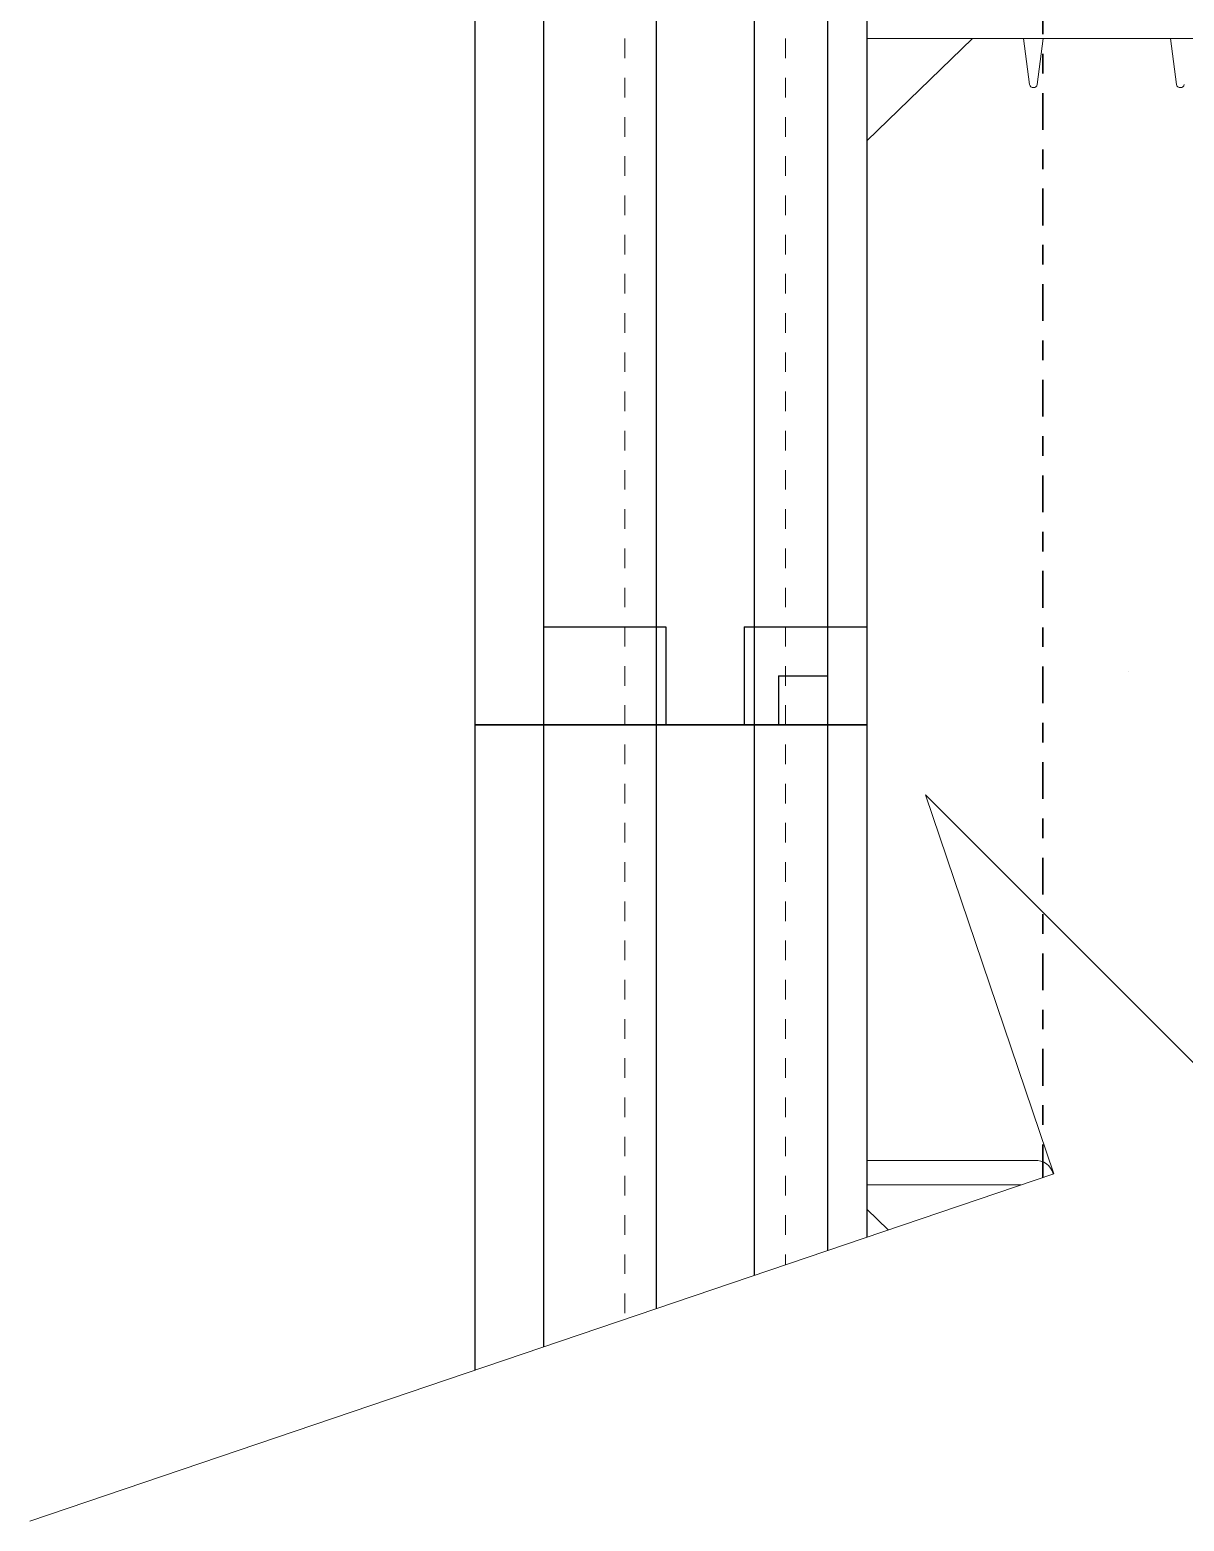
# Model space of a CAD drawing. Header units: inches. Extents: x -66.2 to 5.8, y 249.7 to 328.9.
# Drawn here: x -45.02 to -39.13, y 268.83 to 276.44 of the extents above; entities that cross this region are included whole.
import ezdxf

# ---------------------------------------------------------------- set-up
doc = ezdxf.new("R2010")
doc.units = ezdxf.units.IN
doc.header["$MEASUREMENT"] = 0
for name, pattern in [('CENTER', [2, 1.25, -0.25, 0.25, -0.25]), ('DASHED2', [0.375, 0.25, -0.125]), ('HIDDEN', [0.375, 0.25, -0.125])]:
    doc.linetypes.add(name, pattern=pattern)
for name, color, linetype, lineweight in [('A2 Hatch', 8, 'Continuous', 9), ('DETAILS', 7, 'Continuous', 13), ('DIM', 3, 'Continuous', 13), ('REBAR', 2, 'CENTER', 30)]:
    doc.layers.add(name, color=color, linetype=linetype, lineweight=lineweight)

msp = doc.modelspace()

# ---------------------------------------------------------------- linework, layer by layer
at = {"color": 1}
for p, q in [((-42.3958, 285.3903), (-42.3958, 272.8903)), ((-41.8208, 285.3903), (-41.8208, 272.8903)), ((-41.3208, 285.3903), (-41.3208, 272.8903)), ((-40.7458, 285.3903), (-40.7458, 272.8903)), ((-40.9458, 285.1403), (-40.9458, 272.8903)), ((-42.7458, 284.8903), (-42.7458, 272.8903)), ((-42.3958, 273.3903), (-41.7708, 273.3903)), ((-42.3958, 273.3903), (-41.7708, 273.3903)), ((-42.3958, 273.3903), (-41.7708, 273.3903)), ((-42.3958, 273.3903), (-41.7708, 273.3903)), ((-42.3958, 273.3903), (-41.7708, 273.3903)), ((-42.3958, 273.3903), (-41.7708, 273.3903)), ((-42.3958, 273.3903), (-41.7708, 273.3903)), ((-42.3958, 273.3903), (-41.7708, 273.3903)), ((-42.3958, 273.3903), (-41.7708, 273.3903)), ((-42.3958, 273.3903), (-41.7708, 273.3903)), ((-42.3958, 273.3903), (-41.7708, 273.3903)), ((-42.3958, 273.3903), (-41.7708, 273.3903)), ((-42.3958, 273.3903), (-41.7708, 273.3903)), ((-42.3958, 273.3903), (-41.7708, 273.3903)), ((-42.3958, 273.3903), (-41.7708, 273.3903)), ((-42.3958, 273.3903), (-41.7708, 273.3903)), ((-42.3958, 273.3903), (-41.7708, 273.3903)), ((-42.3958, 273.3903), (-41.7708, 273.3903)), ((-42.3958, 273.3903), (-41.7708, 273.3903)), ((-42.3958, 273.3903), (-41.7708, 273.3903)), ((-42.3958, 273.3903), (-42.3958, 269.7183)), ((-42.3958, 273.3903), (-41.7708, 273.3903)), ((-42.3958, 273.3903), (-41.7708, 273.3903)), ((-42.3958, 273.3903), (-41.7708, 273.3903)), ((-42.3958, 273.3903), (-41.7708, 273.3903)), ((-42.3958, 273.3903), (-41.7708, 273.3903)), ((-42.3958, 273.3903), (-41.7708, 273.3903)), ((-42.3958, 273.3903), (-41.7708, 273.3903)), ((-42.3958, 273.3903), (-41.7708, 273.3903)), ((-42.3958, 273.3903), (-41.7708, 273.3903)), ((-42.3958, 273.3903), (-41.7708, 273.3903)), ((-42.3958, 273.3903), (-41.7708, 273.3903)), ((-42.3958, 273.3903), (-41.7708, 273.3903)), ((-42.3958, 273.3903), (-41.7708, 273.3903)), ((-42.3958, 273.3903), (-41.7708, 273.3903)), ((-42.3958, 273.3903), (-41.7708, 273.3903)), ((-42.3958, 273.3903), (-41.7708, 273.3903)), ((-42.3958, 273.3903), (-41.7708, 273.3903)), ((-42.3958, 273.3903), (-41.7708, 273.3903)), ((-42.3958, 273.3903), (-41.7708, 273.3903)), ((-42.3958, 273.3903), (-41.7708, 273.3903)), ((-41.8208, 273.3903), (-41.8208, 269.9133)), ((-41.7708, 273.3903), (-41.7708, 272.8903)), ((-41.7708, 273.3903), (-41.7708, 272.8903)), ((-41.7708, 273.3903), (-41.7708, 272.8903)), ((-41.7708, 273.3903), (-41.7708, 272.8903)), ((-41.7708, 273.3903), (-41.7708, 272.8903)), ((-41.7708, 273.3903), (-41.7708, 272.8903)), ((-41.7708, 273.3903), (-41.7708, 272.8903)), ((-41.7708, 273.3903), (-41.7708, 272.8903)), ((-41.7708, 273.3903), (-41.7708, 272.8903)), ((-41.7708, 273.3903), (-41.7708, 272.8903)), ((-41.7708, 273.3903), (-41.7708, 272.8903)), ((-41.7708, 273.3903), (-41.7708, 272.8903)), ((-41.7708, 273.3903), (-41.7708, 272.8903)), ((-41.7708, 273.3903), (-41.7708, 272.8903)), ((-41.7708, 273.3903), (-41.7708, 272.8903)), ((-41.7708, 273.3903), (-41.7708, 272.8903)), ((-41.7708, 273.3903), (-41.7708, 272.8903)), ((-41.7708, 273.3903), (-41.7708, 272.8903)), ((-41.7708, 273.3903), (-41.7708, 272.8903)), ((-41.7708, 273.3903), (-41.7708, 272.8903)), ((-41.7708, 273.3903), (-41.7708, 272.8903)), ((-41.7708, 273.3903), (-41.7708, 272.8903)), ((-41.7708, 273.3903), (-41.7708, 272.8903)), ((-41.7708, 273.3903), (-41.7708, 272.8903)), ((-41.7708, 273.3903), (-41.7708, 272.8903)), ((-41.7708, 273.3903), (-41.7708, 272.8903)), ((-41.7708, 273.3903), (-41.7708, 272.8903)), ((-41.7708, 273.3903), (-41.7708, 272.8903)), ((-41.7708, 273.3903), (-41.7708, 272.8903)), ((-41.7708, 273.3903), (-41.7708, 272.8903)), ((-41.7708, 273.3903), (-41.7708, 272.8903)), ((-41.7708, 273.3903), (-41.7708, 272.8903)), ((-41.7708, 273.3903), (-41.7708, 272.8903)), ((-41.7708, 273.3903), (-41.7708, 272.8903)), ((-41.7708, 273.3903), (-41.7708, 272.8903)), ((-41.7708, 273.3903), (-41.7708, 272.8903)), ((-41.7708, 273.3903), (-41.7708, 272.8903)), ((-41.7708, 273.3903), (-41.7708, 272.8903)), ((-41.7708, 273.3903), (-41.7708, 272.8903)), ((-41.7708, 273.3903), (-41.7708, 272.8903)), ((-41.3708, 273.3903), (-41.3708, 272.8903)), ((-41.3708, 273.3903), (-40.7458, 273.3903)), ((-41.3708, 273.3903), (-41.3708, 272.8903)), ((-41.3708, 273.3903), (-40.7458, 273.3903)), ((-41.3708, 273.3903), (-41.3708, 272.8903)), ((-41.3708, 273.3903), (-40.7458, 273.3903)), ((-41.3708, 273.3903), (-41.3708, 272.8903)), ((-41.3708, 273.3903), (-40.7458, 273.3903)), ((-41.3708, 273.3903), (-41.3708, 272.8903)), ((-41.3708, 273.3903), (-40.7458, 273.3903)), ((-41.3708, 273.3903), (-41.3708, 272.8903)), ((-41.3708, 273.3903), (-40.7458, 273.3903)), ((-41.3708, 273.3903), (-41.3708, 272.8903)), ((-41.3708, 273.3903), (-40.7458, 273.3903)), ((-41.3708, 273.3903), (-41.3708, 272.8903)), ((-41.3708, 273.3903), (-40.7458, 273.3903)), ((-41.3708, 273.3903), (-41.3708, 272.8903)), ((-41.3708, 273.3903), (-40.7458, 273.3903)), ((-41.3708, 273.3903), (-41.3708, 272.8903)), ((-41.3708, 273.3903), (-40.7458, 273.3903)), ((-41.3708, 273.3903), (-41.3708, 272.8903)), ((-41.3708, 273.3903), (-40.7458, 273.3903)), ((-41.3708, 273.3903), (-41.3708, 272.8903)), ((-41.3708, 273.3903), (-40.7458, 273.3903)), ((-41.3708, 273.3903), (-41.3708, 272.8903)), ((-41.3708, 273.3903), (-40.7458, 273.3903)), ((-41.3708, 273.3903), (-41.3708, 272.8903)), ((-41.3708, 273.3903), (-40.7458, 273.3903)), ((-41.3708, 273.3903), (-41.3708, 272.8903)), ((-41.3708, 273.3903), (-40.7458, 273.3903)), ((-41.3708, 273.3903), (-41.3708, 272.8903)), ((-41.3708, 273.3903), (-40.7458, 273.3903)), ((-41.3708, 273.3903), (-41.3708, 272.8903)), ((-41.3708, 273.3903), (-40.7458, 273.3903)), ((-41.3708, 273.3903), (-41.3708, 272.8903)), ((-41.3708, 273.3903), (-40.7458, 273.3903)), ((-41.3708, 273.3903), (-41.3708, 272.8903)), ((-41.3708, 273.3903), (-40.7458, 273.3903)), ((-41.3708, 273.3903), (-41.3708, 272.8903)), ((-41.3708, 273.3903), (-40.7458, 273.3903)), ((-41.3708, 273.3903), (-41.3708, 272.8903)), ((-41.3708, 273.3903), (-40.7458, 273.3903)), ((-41.3708, 273.3903), (-41.3708, 272.8903)), ((-41.3708, 273.3903), (-40.7458, 273.3903)), ((-41.3708, 273.3903), (-41.3708, 272.8903)), ((-41.3708, 273.3903), (-40.7458, 273.3903)), ((-41.3708, 273.3903), (-41.3708, 272.8903)), ((-41.3708, 273.3903), (-40.7458, 273.3903)), ((-41.3708, 273.3903), (-41.3708, 272.8903)), ((-41.3708, 273.3903), (-40.7458, 273.3903)), ((-41.3708, 273.3903), (-41.3708, 272.8903)), ((-41.3708, 273.3903), (-40.7458, 273.3903)), ((-41.3708, 273.3903), (-41.3708, 272.8903)), ((-41.3708, 273.3903), (-40.7458, 273.3903)), ((-41.3708, 273.3903), (-41.3708, 272.8903)), ((-41.3708, 273.3903), (-40.7458, 273.3903)), ((-41.3708, 273.3903), (-41.3708, 272.8903)), ((-41.3708, 273.3903), (-40.7458, 273.3903)), ((-41.3708, 273.3903), (-41.3708, 272.8903)), ((-41.3708, 273.3903), (-40.7458, 273.3903)), ((-41.3708, 273.3903), (-41.3708, 272.8903)), ((-41.3708, 273.3903), (-40.7458, 273.3903)), ((-41.3708, 273.3903), (-41.3708, 272.8903)), ((-41.3708, 273.3903), (-40.7458, 273.3903)), ((-41.3708, 273.3903), (-41.3708, 272.8903)), ((-41.3708, 273.3903), (-40.7458, 273.3903)), ((-41.3708, 273.3903), (-41.3708, 272.8903)), ((-41.3708, 273.3903), (-40.7458, 273.3903)), ((-41.3708, 273.3903), (-41.3708, 272.8903)), ((-41.3708, 273.3903), (-40.7458, 273.3903)), ((-41.3708, 273.3903), (-41.3708, 272.8903)), ((-41.3708, 273.3903), (-40.7458, 273.3903)), ((-41.3708, 273.3903), (-41.3708, 272.8903)), ((-41.3708, 273.3903), (-40.7458, 273.3903)), ((-41.3708, 273.3903), (-41.3708, 272.8903)), ((-41.3708, 273.3903), (-40.7458, 273.3903)), ((-41.3708, 273.3903), (-41.3708, 272.8903)), ((-41.3708, 273.3903), (-40.7458, 273.3903)), ((-41.3708, 273.3903), (-41.3708, 272.8903)), ((-41.3708, 273.3903), (-40.7458, 273.3903)), ((-41.3208, 273.3903), (-41.3208, 270.0828)), ((-40.7458, 273.3903), (-40.7458, 270.2778)), ((-41.1958, 273.1403), (-41.1958, 272.8903)), ((-41.1958, 273.1403), (-40.9458, 273.1403)), ((-41.1958, 273.1403), (-41.1958, 272.8903)), ((-41.1958, 273.1403), (-40.9458, 273.1403)), ((-41.1958, 273.1403), (-41.1958, 272.8903)), ((-41.1958, 273.1403), (-40.9458, 273.1403)), ((-41.1958, 273.1403), (-41.1958, 272.8903)), ((-41.1958, 273.1403), (-40.9458, 273.1403)), ((-41.1958, 273.1403), (-41.1958, 272.8903)), ((-41.1958, 273.1403), (-40.9458, 273.1403)), ((-41.1958, 273.1403), (-41.1958, 272.8903)), ((-41.1958, 273.1403), (-40.9458, 273.1403)), ((-41.1958, 273.1403), (-41.1958, 272.8903)), ((-41.1958, 273.1403), (-40.9458, 273.1403)), ((-41.1958, 273.1403), (-41.1958, 272.8903)), ((-41.1958, 273.1403), (-40.9458, 273.1403)), ((-41.1958, 273.1403), (-41.1958, 272.8903)), ((-41.1958, 273.1403), (-40.9458, 273.1403)), ((-41.1958, 273.1403), (-41.1958, 272.8903)), ((-41.1958, 273.1403), (-40.9458, 273.1403)), ((-41.1958, 273.1403), (-41.1958, 272.8903)), ((-41.1958, 273.1403), (-40.9458, 273.1403)), ((-41.1958, 273.1403), (-41.1958, 272.8903)), ((-41.1958, 273.1403), (-40.9458, 273.1403)), ((-41.1958, 273.1403), (-41.1958, 272.8903)), ((-41.1958, 273.1403), (-40.9458, 273.1403)), ((-41.1958, 273.1403), (-41.1958, 272.8903)), ((-41.1958, 273.1403), (-40.9458, 273.1403)), ((-41.1958, 273.1403), (-41.1958, 272.8903)), ((-41.1958, 273.1403), (-40.9458, 273.1403)), ((-41.1958, 273.1403), (-41.1958, 272.8903)), ((-41.1958, 273.1403), (-40.9458, 273.1403)), ((-41.1958, 273.1403), (-41.1958, 272.8903)), ((-41.1958, 273.1403), (-40.9458, 273.1403)), ((-41.1958, 273.1403), (-41.1958, 272.8903)), ((-41.1958, 273.1403), (-40.9458, 273.1403)), ((-41.1958, 273.1403), (-41.1958, 272.8903)), ((-41.1958, 273.1403), (-40.9458, 273.1403)), ((-41.1958, 273.1403), (-41.1958, 272.8903)), ((-41.1958, 273.1403), (-40.9458, 273.1403)), ((-41.1958, 273.1403), (-41.1958, 272.8903)), ((-41.1958, 273.1403), (-40.9458, 273.1403)), ((-41.1958, 273.1403), (-41.1958, 272.8903)), ((-41.1958, 273.1403), (-40.9458, 273.1403)), ((-41.1958, 273.1403), (-41.1958, 272.8903)), ((-41.1958, 273.1403), (-40.9458, 273.1403)), ((-41.1958, 273.1403), (-41.1958, 272.8903)), ((-41.1958, 273.1403), (-40.9458, 273.1403)), ((-41.1958, 273.1403), (-41.1958, 272.8903)), ((-41.1958, 273.1403), (-40.9458, 273.1403)), ((-41.1958, 273.1403), (-41.1958, 272.8903)), ((-41.1958, 273.1403), (-40.9458, 273.1403)), ((-41.1958, 273.1403), (-41.1958, 272.8903)), ((-41.1958, 273.1403), (-40.9458, 273.1403)), ((-41.1958, 273.1403), (-41.1958, 272.8903)), ((-41.1958, 273.1403), (-40.9458, 273.1403)), ((-41.1958, 273.1403), (-41.1958, 272.8903)), ((-41.1958, 273.1403), (-40.9458, 273.1403)), ((-41.1958, 273.1403), (-41.1958, 272.8903)), ((-41.1958, 273.1403), (-40.9458, 273.1403)), ((-41.1958, 273.1403), (-41.1958, 272.8903)), ((-41.1958, 273.1403), (-40.9458, 273.1403)), ((-41.1958, 273.1403), (-41.1958, 272.8903)), ((-41.1958, 273.1403), (-40.9458, 273.1403)), ((-41.1958, 273.1403), (-41.1958, 272.8903)), ((-41.1958, 273.1403), (-40.9458, 273.1403)), ((-41.1958, 273.1403), (-41.1958, 272.8903)), ((-41.1958, 273.1403), (-40.9458, 273.1403)), ((-41.1958, 273.1403), (-41.1958, 272.8903)), ((-41.1958, 273.1403), (-40.9458, 273.1403)), ((-41.1958, 273.1403), (-41.1958, 272.8903)), ((-41.1958, 273.1403), (-40.9458, 273.1403)), ((-41.1958, 273.1403), (-41.1958, 272.8903)), ((-41.1958, 273.1403), (-40.9458, 273.1403)), ((-41.1958, 273.1403), (-41.1958, 272.8903)), ((-41.1958, 273.1403), (-40.9458, 273.1403)), ((-41.1958, 273.1403), (-41.1958, 272.8903)), ((-41.1958, 273.1403), (-40.9458, 273.1403)), ((-41.1958, 273.1403), (-41.1958, 272.8903)), ((-41.1958, 273.1403), (-40.9458, 273.1403)), ((-40.9458, 273.1403), (-40.9458, 270.21)), ((-42.7458, 272.8903), (-40.7458, 272.8903)), ((-42.7458, 272.8903), (-41.1958, 272.8903)), ((-42.7458, 272.8903), (-40.7458, 272.8903)), ((-42.7458, 272.8903), (-40.7458, 272.8903)), ((-42.7458, 272.8903), (-41.1958, 272.8903)), ((-42.7458, 272.8903), (-40.7458, 272.8903)), ((-42.7458, 272.8903), (-40.7458, 272.8903)), ((-42.7458, 272.8903), (-40.7458, 272.8903)), ((-42.7458, 272.8903), (-41.1958, 272.8903)), ((-42.7458, 272.8903), (-40.7458, 272.8903)), ((-42.7458, 272.8903), (-40.7458, 272.8903)), ((-42.7458, 272.8903), (-41.1958, 272.8903)), ((-42.7458, 272.8903), (-40.7458, 272.8903)), ((-42.7458, 272.8903), (-40.7458, 272.8903)), ((-42.7458, 272.8903), (-40.7458, 272.8903)), ((-42.7458, 272.8903), (-41.1958, 272.8903)), ((-42.7458, 272.8903), (-40.7458, 272.8903)), ((-42.7458, 272.8903), (-40.7458, 272.8903)), ((-42.7458, 272.8903), (-41.1958, 272.8903)), ((-42.7458, 272.8903), (-40.7458, 272.8903)), ((-42.7458, 272.8903), (-40.7458, 272.8903)), ((-42.7458, 272.8903), (-40.7458, 272.8903)), ((-42.7458, 272.8903), (-41.1958, 272.8903)), ((-42.7458, 272.8903), (-40.7458, 272.8903)), ((-42.7458, 272.8903), (-40.7458, 272.8903)), ((-42.7458, 272.8903), (-41.1958, 272.8903)), ((-42.7458, 272.8903), (-40.7458, 272.8903)), ((-42.7458, 272.8903), (-40.7458, 272.8903)), ((-42.7458, 272.8903), (-40.7458, 272.8903)), ((-42.7458, 272.8903), (-41.1958, 272.8903)), ((-42.7458, 272.8903), (-40.7458, 272.8903)), ((-42.7458, 272.8903), (-40.7458, 272.8903)), ((-42.7458, 272.8903), (-41.1958, 272.8903)), ((-42.7458, 272.8903), (-40.7458, 272.8903)), ((-42.7458, 272.8903), (-40.7458, 272.8903)), ((-42.7458, 272.8903), (-40.7458, 272.8903)), ((-42.7458, 272.8903), (-41.1958, 272.8903)), ((-42.7458, 272.8903), (-40.7458, 272.8903)), ((-42.7458, 272.8903), (-40.7458, 272.8903)), ((-42.7458, 272.8903), (-41.1958, 272.8903)), ((-42.7458, 272.8903), (-40.7458, 272.8903)), ((-42.7458, 272.8903), (-40.7458, 272.8903)), ((-42.7458, 272.8903), (-40.7458, 272.8903)), ((-42.7458, 272.8903), (-41.1958, 272.8903)), ((-42.7458, 272.8903), (-40.7458, 272.8903)), ((-42.7458, 272.8903), (-40.7458, 272.8903)), ((-42.7458, 272.8903), (-41.1958, 272.8903)), ((-42.7458, 272.8903), (-40.7458, 272.8903)), ((-42.7458, 272.8903), (-40.7458, 272.8903)), ((-42.7458, 272.8903), (-40.7458, 272.8903)), ((-42.7458, 272.8903), (-41.1958, 272.8903)), ((-42.7458, 272.8903), (-40.7458, 272.8903)), ((-42.7458, 272.8903), (-40.7458, 272.8903)), ((-42.7458, 272.8903), (-41.1958, 272.8903)), ((-42.7458, 272.8903), (-40.7458, 272.8903)), ((-42.7458, 272.8903), (-40.7458, 272.8903)), ((-42.7458, 272.8903), (-40.7458, 272.8903)), ((-42.7458, 272.8903), (-41.1958, 272.8903)), ((-42.7458, 272.8903), (-40.7458, 272.8903)), ((-42.7458, 272.8903), (-40.7458, 272.8903)), ((-42.7458, 272.8903), (-41.1958, 272.8903)), ((-42.7458, 272.8903), (-40.7458, 272.8903)), ((-42.7458, 272.8903), (-40.7458, 272.8903)), ((-42.7458, 272.8903), (-40.7458, 272.8903)), ((-42.7458, 272.8903), (-41.1958, 272.8903)), ((-42.7458, 272.8903), (-40.7458, 272.8903)), ((-42.7458, 272.8903), (-40.7458, 272.8903)), ((-42.7458, 272.8903), (-42.7458, 269.5996)), ((-42.7458, 272.8903), (-41.1958, 272.8903)), ((-42.7458, 272.8903), (-40.7458, 272.8903)), ((-42.7458, 272.8903), (-40.7458, 272.8903)), ((-42.7458, 272.8903), (-40.7458, 272.8903)), ((-42.7458, 272.8903), (-41.1958, 272.8903)), ((-42.7458, 272.8903), (-40.7458, 272.8903)), ((-42.7458, 272.8903), (-40.7458, 272.8903)), ((-42.7458, 272.8903), (-41.1958, 272.8903)), ((-42.7458, 272.8903), (-40.7458, 272.8903)), ((-42.7458, 272.8903), (-40.7458, 272.8903)), ((-42.7458, 272.8903), (-40.7458, 272.8903)), ((-42.7458, 272.8903), (-41.1958, 272.8903)), ((-42.7458, 272.8903), (-40.7458, 272.8903)), ((-42.7458, 272.8903), (-40.7458, 272.8903)), ((-42.7458, 272.8903), (-41.1958, 272.8903)), ((-42.7458, 272.8903), (-40.7458, 272.8903)), ((-42.7458, 272.8903), (-40.7458, 272.8903)), ((-42.7458, 272.8903), (-40.7458, 272.8903)), ((-42.7458, 272.8903), (-41.1958, 272.8903)), ((-42.7458, 272.8903), (-40.7458, 272.8903)), ((-42.7458, 272.8903), (-40.7458, 272.8903)), ((-42.7458, 272.8903), (-41.1958, 272.8903)), ((-42.7458, 272.8903), (-40.7458, 272.8903)), ((-42.7458, 272.8903), (-40.7458, 272.8903)), ((-42.7458, 272.8903), (-40.7458, 272.8903)), ((-42.7458, 272.8903), (-41.1958, 272.8903)), ((-42.7458, 272.8903), (-40.7458, 272.8903)), ((-42.7458, 272.8903), (-40.7458, 272.8903)), ((-42.7458, 272.8903), (-41.1958, 272.8903)), ((-42.7458, 272.8903), (-40.7458, 272.8903)), ((-42.7458, 272.8903), (-40.7458, 272.8903)), ((-42.7458, 272.8903), (-40.7458, 272.8903)), ((-42.7458, 272.8903), (-41.1958, 272.8903)), ((-42.7458, 272.8903), (-40.7458, 272.8903)), ((-42.7458, 272.8903), (-40.7458, 272.8903)), ((-42.7458, 272.8903), (-41.1958, 272.8903)), ((-42.7458, 272.8903), (-40.7458, 272.8903)), ((-42.7458, 272.8903), (-40.7458, 272.8903)), ((-42.7458, 272.8903), (-40.7458, 272.8903)), ((-42.7458, 272.8903), (-41.1958, 272.8903)), ((-42.7458, 272.8903), (-40.7458, 272.8903)), ((-42.7458, 272.8903), (-40.7458, 272.8903)), ((-42.7458, 272.8903), (-41.1958, 272.8903)), ((-42.7458, 272.8903), (-40.7458, 272.8903)), ((-42.7458, 272.8903), (-40.7458, 272.8903)), ((-42.7458, 272.8903), (-40.7458, 272.8903)), ((-42.7458, 272.8903), (-41.1958, 272.8903)), ((-42.7458, 272.8903), (-40.7458, 272.8903)), ((-42.7458, 272.8903), (-40.7458, 272.8903)), ((-42.7458, 272.8903), (-41.1958, 272.8903)), ((-42.7458, 272.8903), (-40.7458, 272.8903)), ((-42.7458, 272.8903), (-40.7458, 272.8903)), ((-42.7458, 272.8903), (-40.7458, 272.8903)), ((-42.7458, 272.8903), (-41.1958, 272.8903)), ((-42.7458, 272.8903), (-40.7458, 272.8903)), ((-42.7458, 272.8903), (-40.7458, 272.8903)), ((-42.7458, 272.8903), (-41.1958, 272.8903)), ((-42.7458, 272.8903), (-40.7458, 272.8903)), ((-42.7458, 272.8903), (-40.7458, 272.8903)), ((-42.7458, 272.8903), (-40.7458, 272.8903)), ((-42.7458, 272.8903), (-41.1958, 272.8903)), ((-42.7458, 272.8903), (-40.7458, 272.8903)), ((-42.7458, 272.8903), (-40.7458, 272.8903)), ((-42.7458, 272.8903), (-41.1958, 272.8903)), ((-42.7458, 272.8903), (-40.7458, 272.8903)), ((-42.7458, 272.8903), (-40.7458, 272.8903)), ((-42.7458, 272.8903), (-40.7458, 272.8903)), ((-42.7458, 272.8903), (-41.1958, 272.8903)), ((-42.7458, 272.8903), (-40.7458, 272.8903)), ((-42.7458, 272.8903), (-40.7458, 272.8903)), ((-42.7458, 272.8903), (-41.1958, 272.8903)), ((-42.7458, 272.8903), (-40.7458, 272.8903)), ((-42.7458, 272.8903), (-40.7458, 272.8903)), ((-41.3208, 272.8903), (-41.8208, 272.8903)), ((-41.3208, 272.8903), (-41.8208, 272.8903)), ((-41.3208, 272.8903), (-41.8208, 272.8903)), ((-41.3208, 272.8903), (-41.8208, 272.8903)), ((-41.3208, 272.8903), (-41.8208, 272.8903)), ((-41.3208, 272.8903), (-41.8208, 272.8903)), ((-41.3208, 272.8903), (-41.8208, 272.8903)), ((-41.3208, 272.8903), (-41.8208, 272.8903)), ((-41.3208, 272.8903), (-41.8208, 272.8903)), ((-41.3208, 272.8903), (-41.8208, 272.8903)), ((-41.3208, 272.8903), (-41.8208, 272.8903)), ((-41.3208, 272.8903), (-41.8208, 272.8903)), ((-41.3208, 272.8903), (-41.8208, 272.8903)), ((-41.3208, 272.8903), (-41.8208, 272.8903)), ((-41.3208, 272.8903), (-41.8208, 272.8903)), ((-41.3208, 272.8903), (-41.8208, 272.8903)), ((-41.3208, 272.8903), (-41.8208, 272.8903)), ((-41.3208, 272.8903), (-41.8208, 272.8903)), ((-41.3208, 272.8903), (-41.8208, 272.8903)), ((-41.3208, 272.8903), (-41.8208, 272.8903)), ((-41.3208, 272.8903), (-41.8208, 272.8903)), ((-41.3208, 272.8903), (-41.8208, 272.8903)), ((-41.3208, 272.8903), (-41.8208, 272.8903)), ((-41.3208, 272.8903), (-41.8208, 272.8903)), ((-41.3208, 272.8903), (-41.8208, 272.8903)), ((-41.3208, 272.8903), (-41.8208, 272.8903)), ((-41.3208, 272.8903), (-41.8208, 272.8903)), ((-41.3208, 272.8903), (-41.8208, 272.8903)), ((-41.3208, 272.8903), (-41.8208, 272.8903)), ((-41.3208, 272.8903), (-41.8208, 272.8903)), ((-41.3208, 272.8903), (-41.8208, 272.8903)), ((-41.3208, 272.8903), (-41.8208, 272.8903)), ((-41.3208, 272.8903), (-41.8208, 272.8903)), ((-41.3208, 272.8903), (-41.8208, 272.8903)), ((-41.3208, 272.8903), (-41.8208, 272.8903)), ((-41.3208, 272.8903), (-41.8208, 272.8903)), ((-41.3208, 272.8903), (-41.8208, 272.8903)), ((-41.3208, 272.8903), (-41.8208, 272.8903)), ((-41.3208, 272.8903), (-41.8208, 272.8903)), ((-41.3208, 272.8903), (-41.8208, 272.8903)), ((-40.9458, 272.8903), (-40.7458, 272.8903)), ((-40.9458, 272.8903), (-40.7458, 272.8903)), ((-40.9458, 272.8903), (-40.7458, 272.8903)), ((-40.9458, 272.8903), (-40.7458, 272.8903)), ((-40.9458, 272.8903), (-40.7458, 272.8903)), ((-40.9458, 272.8903), (-40.7458, 272.8903)), ((-40.9458, 272.8903), (-40.7458, 272.8903)), ((-40.9458, 272.8903), (-40.7458, 272.8903)), ((-40.9458, 272.8903), (-40.7458, 272.8903)), ((-40.9458, 272.8903), (-40.7458, 272.8903)), ((-40.9458, 272.8903), (-40.7458, 272.8903)), ((-40.9458, 272.8903), (-40.7458, 272.8903)), ((-40.9458, 272.8903), (-40.7458, 272.8903)), ((-40.9458, 272.8903), (-40.7458, 272.8903)), ((-40.9458, 272.8903), (-40.7458, 272.8903)), ((-40.9458, 272.8903), (-40.7458, 272.8903)), ((-40.9458, 272.8903), (-40.7458, 272.8903)), ((-40.9458, 272.8903), (-40.7458, 272.8903)), ((-40.9458, 272.8903), (-40.7458, 272.8903)), ((-40.9458, 272.8903), (-40.7458, 272.8903)), ((-40.9458, 272.8903), (-40.7458, 272.8903)), ((-40.9458, 272.8903), (-40.7458, 272.8903)), ((-40.9458, 272.8903), (-40.7458, 272.8903)), ((-40.9458, 272.8903), (-40.7458, 272.8903)), ((-40.9458, 272.8903), (-40.7458, 272.8903)), ((-40.9458, 272.8903), (-40.7458, 272.8903)), ((-40.9458, 272.8903), (-40.7458, 272.8903)), ((-40.9458, 272.8903), (-40.7458, 272.8903)), ((-40.9458, 272.8903), (-40.7458, 272.8903)), ((-40.9458, 272.8903), (-40.7458, 272.8903)), ((-40.9458, 272.8903), (-40.7458, 272.8903)), ((-40.9458, 272.8903), (-40.7458, 272.8903)), ((-40.9458, 272.8903), (-40.7458, 272.8903)), ((-40.9458, 272.8903), (-40.7458, 272.8903)), ((-40.9458, 272.8903), (-40.7458, 272.8903)), ((-40.9458, 272.8903), (-40.7458, 272.8903)), ((-40.9458, 272.8903), (-40.7458, 272.8903)), ((-40.9458, 272.8903), (-40.7458, 272.8903)), ((-40.9458, 272.8903), (-40.7458, 272.8903)), ((-40.9458, 272.8903), (-40.7458, 272.8903))]:
    msp.add_line(p, q, dxfattribs=at)
at = {"color": 1, "linetype": 'HIDDEN', "ltscale": 0.02}
for p, q in [((-42.3958, 273.3903), (-41.7708, 273.3903)), ((-42.3958, 273.3903), (-41.7708, 273.3903)), ((-42.3958, 273.3903), (-41.7708, 273.3903)), ((-42.3958, 273.3903), (-41.7708, 273.3903)), ((-42.3958, 273.3903), (-41.7708, 273.3903)), ((-42.3958, 273.3903), (-41.7708, 273.3903)), ((-42.3958, 273.3903), (-41.7708, 273.3903)), ((-42.3958, 273.3903), (-41.7708, 273.3903)), ((-42.3958, 273.3903), (-41.7708, 273.3903)), ((-42.3958, 273.3903), (-41.7708, 273.3903)), ((-42.3958, 273.3903), (-41.7708, 273.3903)), ((-42.3958, 273.3903), (-41.7708, 273.3903)), ((-42.3958, 273.3903), (-41.7708, 273.3903)), ((-42.3958, 273.3903), (-41.7708, 273.3903)), ((-42.3958, 273.3903), (-41.7708, 273.3903)), ((-42.3958, 273.3903), (-41.7708, 273.3903)), ((-42.3958, 273.3903), (-41.7708, 273.3903)), ((-42.3958, 273.3903), (-41.7708, 273.3903)), ((-42.3958, 273.3903), (-41.7708, 273.3903)), ((-42.3958, 273.3903), (-41.7708, 273.3903)), ((-42.3958, 273.3903), (-41.7708, 273.3903)), ((-42.3958, 273.3903), (-41.7708, 273.3903)), ((-42.3958, 273.3903), (-41.7708, 273.3903)), ((-42.3958, 273.3903), (-41.7708, 273.3903)), ((-42.3958, 273.3903), (-41.7708, 273.3903)), ((-42.3958, 273.3903), (-41.7708, 273.3903)), ((-42.3958, 273.3903), (-41.7708, 273.3903)), ((-42.3958, 273.3903), (-41.7708, 273.3903)), ((-42.3958, 273.3903), (-41.7708, 273.3903)), ((-42.3958, 273.3903), (-41.7708, 273.3903)), ((-42.3958, 273.3903), (-41.7708, 273.3903)), ((-42.3958, 273.3903), (-41.7708, 273.3903)), ((-42.3958, 273.3903), (-41.7708, 273.3903)), ((-42.3958, 273.3903), (-41.7708, 273.3903)), ((-42.3958, 273.3903), (-41.7708, 273.3903)), ((-42.3958, 273.3903), (-41.7708, 273.3903)), ((-42.3958, 273.3903), (-41.7708, 273.3903)), ((-42.3958, 273.3903), (-41.7708, 273.3903)), ((-42.3958, 273.3903), (-41.7708, 273.3903)), ((-42.3958, 273.3903), (-41.7708, 273.3903)), ((-42.3958, 273.3903), (-41.7708, 273.3903)), ((-42.3958, 273.3903), (-41.7708, 273.3903)), ((-42.3958, 273.3903), (-41.7708, 273.3903)), ((-42.3958, 273.3903), (-41.7708, 273.3903)), ((-42.3958, 273.3903), (-41.7708, 273.3903)), ((-42.3958, 273.3903), (-41.7708, 273.3903)), ((-42.3958, 273.3903), (-41.7708, 273.3903)), ((-42.3958, 273.3903), (-41.7708, 273.3903)), ((-42.3958, 273.3903), (-41.7708, 273.3903)), ((-42.3958, 273.3903), (-41.7708, 273.3903)), ((-42.3958, 273.3903), (-41.7708, 273.3903)), ((-42.3958, 273.3903), (-41.7708, 273.3903)), ((-42.3958, 273.3903), (-41.7708, 273.3903)), ((-42.3958, 273.3903), (-41.7708, 273.3903)), ((-42.3958, 273.3903), (-41.7708, 273.3903)), ((-42.3958, 273.3903), (-41.7708, 273.3903)), ((-42.3958, 273.3903), (-41.7708, 273.3903)), ((-42.3958, 273.3903), (-41.7708, 273.3903)), ((-42.3958, 273.3903), (-41.7708, 273.3903)), ((-42.3958, 273.3903), (-41.7708, 273.3903)), ((-42.3958, 273.3903), (-41.7708, 273.3903)), ((-42.3958, 273.3903), (-41.7708, 273.3903)), ((-42.3958, 273.3903), (-41.7708, 273.3903)), ((-42.3958, 273.3903), (-41.7708, 273.3903)), ((-42.3958, 273.3903), (-41.7708, 273.3903)), ((-42.3958, 273.3903), (-41.7708, 273.3903)), ((-42.3958, 273.3903), (-41.7708, 273.3903)), ((-42.3958, 273.3903), (-41.7708, 273.3903)), ((-42.3958, 273.3903), (-41.7708, 273.3903)), ((-42.3958, 273.3903), (-41.7708, 273.3903)), ((-42.3958, 273.3903), (-41.7708, 273.3903)), ((-42.3958, 273.3903), (-41.7708, 273.3903)), ((-42.3958, 273.3903), (-41.7708, 273.3903)), ((-42.3958, 273.3903), (-41.7708, 273.3903)), ((-42.3958, 273.3903), (-41.7708, 273.3903)), ((-42.3958, 273.3903), (-41.7708, 273.3903)), ((-42.3958, 273.3903), (-41.7708, 273.3903)), ((-42.3958, 273.3903), (-41.7708, 273.3903)), ((-42.3958, 273.3903), (-41.7708, 273.3903)), ((-42.3958, 273.3903), (-41.7708, 273.3903)), ((-42.3958, 273.3903), (-41.7708, 273.3903)), ((-42.3958, 273.3903), (-41.7708, 273.3903)), ((-42.3958, 273.3903), (-41.7708, 273.3903)), ((-42.3958, 273.3903), (-41.7708, 273.3903)), ((-42.3958, 273.3903), (-41.7708, 273.3903)), ((-42.3958, 273.3903), (-41.7708, 273.3903)), ((-42.3958, 273.3903), (-41.7708, 273.3903)), ((-42.3958, 273.3903), (-41.7708, 273.3903)), ((-42.3958, 273.3903), (-41.7708, 273.3903)), ((-42.3958, 273.3903), (-41.7708, 273.3903)), ((-42.3958, 273.3903), (-41.7708, 273.3903)), ((-42.3958, 273.3903), (-41.7708, 273.3903)), ((-42.3958, 273.3903), (-41.7708, 273.3903)), ((-42.3958, 273.3903), (-41.7708, 273.3903)), ((-42.3958, 273.3903), (-41.7708, 273.3903)), ((-42.3958, 273.3903), (-41.7708, 273.3903)), ((-42.3958, 273.3903), (-41.7708, 273.3903)), ((-42.3958, 273.3903), (-41.7708, 273.3903)), ((-42.3958, 273.3903), (-41.7708, 273.3903)), ((-42.3958, 273.3903), (-41.7708, 273.3903)), ((-41.7708, 273.3903), (-41.7708, 272.8903)), ((-41.7708, 273.3903), (-41.7708, 272.8903)), ((-41.7708, 273.3903), (-41.7708, 272.8903)), ((-41.7708, 273.3903), (-41.7708, 272.8903)), ((-41.7708, 273.3903), (-41.7708, 272.8903)), ((-41.7708, 273.3903), (-41.7708, 272.8903)), ((-41.7708, 273.3903), (-41.7708, 272.8903)), ((-41.7708, 273.3903), (-41.7708, 272.8903)), ((-41.7708, 273.3903), (-41.7708, 272.8903)), ((-41.7708, 273.3903), (-41.7708, 272.8903)), ((-41.7708, 273.3903), (-41.7708, 272.8903)), ((-41.7708, 273.3903), (-41.7708, 272.8903)), ((-41.7708, 273.3903), (-41.7708, 272.8903)), ((-41.7708, 273.3903), (-41.7708, 272.8903)), ((-41.7708, 273.3903), (-41.7708, 272.8903)), ((-41.7708, 273.3903), (-41.7708, 272.8903)), ((-41.7708, 273.3903), (-41.7708, 272.8903)), ((-41.7708, 273.3903), (-41.7708, 272.8903)), ((-41.7708, 273.3903), (-41.7708, 272.8903)), ((-41.7708, 273.3903), (-41.7708, 272.8903)), ((-41.7708, 273.3903), (-41.7708, 272.8903)), ((-41.7708, 273.3903), (-41.7708, 272.8903)), ((-41.7708, 273.3903), (-41.7708, 272.8903)), ((-41.7708, 273.3903), (-41.7708, 272.8903)), ((-41.7708, 273.3903), (-41.7708, 272.8903)), ((-41.7708, 273.3903), (-41.7708, 272.8903)), ((-41.7708, 273.3903), (-41.7708, 272.8903)), ((-41.7708, 273.3903), (-41.7708, 272.8903)), ((-41.7708, 273.3903), (-41.7708, 272.8903)), ((-41.7708, 273.3903), (-41.7708, 272.8903)), ((-41.7708, 273.3903), (-41.7708, 272.8903)), ((-41.7708, 273.3903), (-41.7708, 272.8903)), ((-41.7708, 273.3903), (-41.7708, 272.8903)), ((-41.7708, 273.3903), (-41.7708, 272.8903)), ((-41.7708, 273.3903), (-41.7708, 272.8903)), ((-41.7708, 273.3903), (-41.7708, 272.8903)), ((-41.7708, 273.3903), (-41.7708, 272.8903)), ((-41.7708, 273.3903), (-41.7708, 272.8903)), ((-41.7708, 273.3903), (-41.7708, 272.8903)), ((-41.7708, 273.3903), (-41.7708, 272.8903)), ((-41.7708, 273.3903), (-41.7708, 272.8903)), ((-41.7708, 273.3903), (-41.7708, 272.8903)), ((-41.7708, 273.3903), (-41.7708, 272.8903)), ((-41.7708, 273.3903), (-41.7708, 272.8903)), ((-41.7708, 273.3903), (-41.7708, 272.8903)), ((-41.7708, 273.3903), (-41.7708, 272.8903)), ((-41.7708, 273.3903), (-41.7708, 272.8903)), ((-41.7708, 273.3903), (-41.7708, 272.8903)), ((-41.7708, 273.3903), (-41.7708, 272.8903)), ((-41.7708, 273.3903), (-41.7708, 272.8903)), ((-41.7708, 273.3903), (-41.7708, 272.8903)), ((-41.7708, 273.3903), (-41.7708, 272.8903)), ((-41.7708, 273.3903), (-41.7708, 272.8903)), ((-41.7708, 273.3903), (-41.7708, 272.8903)), ((-41.7708, 273.3903), (-41.7708, 272.8903)), ((-41.7708, 273.3903), (-41.7708, 272.8903)), ((-41.7708, 273.3903), (-41.7708, 272.8903)), ((-41.7708, 273.3903), (-41.7708, 272.8903)), ((-41.7708, 273.3903), (-41.7708, 272.8903)), ((-41.7708, 273.3903), (-41.7708, 272.8903)), ((-41.7708, 273.3903), (-41.7708, 272.8903)), ((-41.7708, 273.3903), (-41.7708, 272.8903)), ((-41.7708, 273.3903), (-41.7708, 272.8903)), ((-41.7708, 273.3903), (-41.7708, 272.8903)), ((-41.7708, 273.3903), (-41.7708, 272.8903)), ((-41.7708, 273.3903), (-41.7708, 272.8903)), ((-41.7708, 273.3903), (-41.7708, 272.8903)), ((-41.7708, 273.3903), (-41.7708, 272.8903)), ((-41.7708, 273.3903), (-41.7708, 272.8903)), ((-41.7708, 273.3903), (-41.7708, 272.8903)), ((-41.7708, 273.3903), (-41.7708, 272.8903)), ((-41.7708, 273.3903), (-41.7708, 272.8903)), ((-41.7708, 273.3903), (-41.7708, 272.8903)), ((-41.7708, 273.3903), (-41.7708, 272.8903)), ((-41.7708, 273.3903), (-41.7708, 272.8903)), ((-41.7708, 273.3903), (-41.7708, 272.8903)), ((-41.7708, 273.3903), (-41.7708, 272.8903)), ((-41.7708, 273.3903), (-41.7708, 272.8903)), ((-41.7708, 273.3903), (-41.7708, 272.8903)), ((-41.7708, 273.3903), (-41.7708, 272.8903)), ((-41.7708, 273.3903), (-41.7708, 272.8903)), ((-41.7708, 273.3903), (-41.7708, 272.8903)), ((-41.7708, 273.3903), (-41.7708, 272.8903)), ((-41.7708, 273.3903), (-41.7708, 272.8903)), ((-41.7708, 273.3903), (-41.7708, 272.8903)), ((-41.7708, 273.3903), (-41.7708, 272.8903)), ((-41.7708, 273.3903), (-41.7708, 272.8903)), ((-41.7708, 273.3903), (-41.7708, 272.8903)), ((-41.7708, 273.3903), (-41.7708, 272.8903)), ((-41.7708, 273.3903), (-41.7708, 272.8903)), ((-41.7708, 273.3903), (-41.7708, 272.8903)), ((-41.7708, 273.3903), (-41.7708, 272.8903)), ((-41.7708, 273.3903), (-41.7708, 272.8903)), ((-41.7708, 273.3903), (-41.7708, 272.8903)), ((-41.7708, 273.3903), (-41.7708, 272.8903)), ((-41.7708, 273.3903), (-41.7708, 272.8903)), ((-41.7708, 273.3903), (-41.7708, 272.8903)), ((-41.7708, 273.3903), (-41.7708, 272.8903)), ((-41.7708, 273.3903), (-41.7708, 272.8903)), ((-41.7708, 273.3903), (-41.7708, 272.8903)), ((-41.3708, 273.3903), (-41.3708, 272.8903)), ((-41.3708, 273.3903), (-40.7458, 273.3903)), ((-41.3708, 273.3903), (-41.3708, 272.8903)), ((-41.3708, 273.3903), (-40.7458, 273.3903)), ((-41.3708, 273.3903), (-41.3708, 272.8903)), ((-41.3708, 273.3903), (-40.7458, 273.3903)), ((-41.3708, 273.3903), (-41.3708, 272.8903)), ((-41.3708, 273.3903), (-40.7458, 273.3903)), ((-41.3708, 273.3903), (-41.3708, 272.8903)), ((-41.3708, 273.3903), (-40.7458, 273.3903)), ((-41.3708, 273.3903), (-41.3708, 272.8903)), ((-41.3708, 273.3903), (-40.7458, 273.3903)), ((-41.3708, 273.3903), (-41.3708, 272.8903)), ((-41.3708, 273.3903), (-40.7458, 273.3903)), ((-41.3708, 273.3903), (-41.3708, 272.8903)), ((-41.3708, 273.3903), (-40.7458, 273.3903)), ((-41.3708, 273.3903), (-41.3708, 272.8903)), ((-41.3708, 273.3903), (-40.7458, 273.3903)), ((-41.3708, 273.3903), (-41.3708, 272.8903)), ((-41.3708, 273.3903), (-40.7458, 273.3903)), ((-41.3708, 273.3903), (-41.3708, 272.8903)), ((-41.3708, 273.3903), (-40.7458, 273.3903)), ((-41.3708, 273.3903), (-41.3708, 272.8903)), ((-41.3708, 273.3903), (-40.7458, 273.3903)), ((-41.3708, 273.3903), (-41.3708, 272.8903)), ((-41.3708, 273.3903), (-40.7458, 273.3903)), ((-41.3708, 273.3903), (-41.3708, 272.8903)), ((-41.3708, 273.3903), (-40.7458, 273.3903)), ((-41.3708, 273.3903), (-41.3708, 272.8903)), ((-41.3708, 273.3903), (-40.7458, 273.3903)), ((-41.3708, 273.3903), (-41.3708, 272.8903)), ((-41.3708, 273.3903), (-40.7458, 273.3903)), ((-41.3708, 273.3903), (-41.3708, 272.8903)), ((-41.3708, 273.3903), (-40.7458, 273.3903)), ((-41.3708, 273.3903), (-41.3708, 272.8903)), ((-41.3708, 273.3903), (-40.7458, 273.3903)), ((-41.3708, 273.3903), (-41.3708, 272.8903)), ((-41.3708, 273.3903), (-40.7458, 273.3903)), ((-41.3708, 273.3903), (-41.3708, 272.8903)), ((-41.3708, 273.3903), (-40.7458, 273.3903)), ((-41.3708, 273.3903), (-41.3708, 272.8903)), ((-41.3708, 273.3903), (-40.7458, 273.3903)), ((-41.3708, 273.3903), (-41.3708, 272.8903)), ((-41.3708, 273.3903), (-40.7458, 273.3903)), ((-41.3708, 273.3903), (-41.3708, 272.8903)), ((-41.3708, 273.3903), (-40.7458, 273.3903)), ((-41.3708, 273.3903), (-41.3708, 272.8903)), ((-41.3708, 273.3903), (-40.7458, 273.3903)), ((-41.3708, 273.3903), (-41.3708, 272.8903)), ((-41.3708, 273.3903), (-40.7458, 273.3903)), ((-41.3708, 273.3903), (-41.3708, 272.8903)), ((-41.3708, 273.3903), (-40.7458, 273.3903)), ((-41.3708, 273.3903), (-41.3708, 272.8903)), ((-41.3708, 273.3903), (-40.7458, 273.3903)), ((-41.3708, 273.3903), (-41.3708, 272.8903)), ((-41.3708, 273.3903), (-40.7458, 273.3903)), ((-41.3708, 273.3903), (-41.3708, 272.8903)), ((-41.3708, 273.3903), (-40.7458, 273.3903)), ((-41.3708, 273.3903), (-41.3708, 272.8903)), ((-41.3708, 273.3903), (-40.7458, 273.3903)), ((-41.3708, 273.3903), (-41.3708, 272.8903)), ((-41.3708, 273.3903), (-40.7458, 273.3903)), ((-41.3708, 273.3903), (-41.3708, 272.8903)), ((-41.3708, 273.3903), (-40.7458, 273.3903)), ((-41.3708, 273.3903), (-41.3708, 272.8903)), ((-41.3708, 273.3903), (-40.7458, 273.3903)), ((-41.3708, 273.3903), (-41.3708, 272.8903)), ((-41.3708, 273.3903), (-40.7458, 273.3903)), ((-41.3708, 273.3903), (-41.3708, 272.8903)), ((-41.3708, 273.3903), (-40.7458, 273.3903)), ((-41.3708, 273.3903), (-41.3708, 272.8903)), ((-41.3708, 273.3903), (-40.7458, 273.3903)), ((-41.3708, 273.3903), (-41.3708, 272.8903)), ((-41.3708, 273.3903), (-40.7458, 273.3903)), ((-41.3708, 273.3903), (-41.3708, 272.8903)), ((-41.3708, 273.3903), (-40.7458, 273.3903)), ((-41.3708, 273.3903), (-41.3708, 272.8903)), ((-41.3708, 273.3903), (-40.7458, 273.3903)), ((-41.3708, 273.3903), (-41.3708, 272.8903)), ((-41.3708, 273.3903), (-40.7458, 273.3903)), ((-41.3708, 273.3903), (-41.3708, 272.8903)), ((-41.3708, 273.3903), (-40.7458, 273.3903)), ((-41.3708, 273.3903), (-41.3708, 272.8903)), ((-41.3708, 273.3903), (-40.7458, 273.3903)), ((-41.3708, 273.3903), (-41.3708, 272.8903)), ((-41.3708, 273.3903), (-40.7458, 273.3903)), ((-41.3708, 273.3903), (-41.3708, 272.8903)), ((-41.3708, 273.3903), (-40.7458, 273.3903)), ((-41.3708, 273.3903), (-41.3708, 272.8903)), ((-41.3708, 273.3903), (-40.7458, 273.3903)), ((-41.3708, 273.3903), (-41.3708, 272.8903)), ((-41.3708, 273.3903), (-40.7458, 273.3903)), ((-41.3708, 273.3903), (-41.3708, 272.8903)), ((-41.3708, 273.3903), (-40.7458, 273.3903)), ((-41.3708, 273.3903), (-41.3708, 272.8903)), ((-41.3708, 273.3903), (-40.7458, 273.3903)), ((-41.3708, 273.3903), (-41.3708, 272.8903)), ((-41.3708, 273.3903), (-40.7458, 273.3903)), ((-41.3708, 273.3903), (-41.3708, 272.8903)), ((-41.3708, 273.3903), (-40.7458, 273.3903)), ((-41.3708, 273.3903), (-41.3708, 272.8903)), ((-41.3708, 273.3903), (-40.7458, 273.3903)), ((-41.3708, 273.3903), (-41.3708, 272.8903)), ((-41.3708, 273.3903), (-40.7458, 273.3903)), ((-41.3708, 273.3903), (-41.3708, 272.8903)), ((-41.3708, 273.3903), (-40.7458, 273.3903)), ((-41.3708, 273.3903), (-41.3708, 272.8903)), ((-41.3708, 273.3903), (-40.7458, 273.3903)), ((-41.3708, 273.3903), (-41.3708, 272.8903)), ((-41.3708, 273.3903), (-40.7458, 273.3903)), ((-41.3708, 273.3903), (-41.3708, 272.8903)), ((-41.3708, 273.3903), (-40.7458, 273.3903)), ((-41.3708, 273.3903), (-41.3708, 272.8903)), ((-41.3708, 273.3903), (-40.7458, 273.3903)), ((-41.3708, 273.3903), (-41.3708, 272.8903)), ((-41.3708, 273.3903), (-40.7458, 273.3903)), ((-41.3708, 273.3903), (-41.3708, 272.8903)), ((-41.3708, 273.3903), (-40.7458, 273.3903)), ((-41.3708, 273.3903), (-41.3708, 272.8903)), ((-41.3708, 273.3903), (-40.7458, 273.3903)), ((-41.3708, 273.3903), (-41.3708, 272.8903)), ((-41.3708, 273.3903), (-40.7458, 273.3903)), ((-41.3708, 273.3903), (-41.3708, 272.8903)), ((-41.3708, 273.3903), (-40.7458, 273.3903)), ((-41.3708, 273.3903), (-41.3708, 272.8903)), ((-41.3708, 273.3903), (-40.7458, 273.3903)), ((-41.3708, 273.3903), (-41.3708, 272.8903)), ((-41.3708, 273.3903), (-40.7458, 273.3903)), ((-41.3708, 273.3903), (-41.3708, 272.8903)), ((-41.3708, 273.3903), (-40.7458, 273.3903)), ((-41.3708, 273.3903), (-41.3708, 272.8903)), ((-41.3708, 273.3903), (-40.7458, 273.3903)), ((-41.3708, 273.3903), (-41.3708, 272.8903)), ((-41.3708, 273.3903), (-40.7458, 273.3903)), ((-41.3708, 273.3903), (-41.3708, 272.8903)), ((-41.3708, 273.3903), (-40.7458, 273.3903)), ((-41.3708, 273.3903), (-41.3708, 272.8903)), ((-41.3708, 273.3903), (-40.7458, 273.3903)), ((-41.3708, 273.3903), (-41.3708, 272.8903)), ((-41.3708, 273.3903), (-40.7458, 273.3903)), ((-41.3708, 273.3903), (-41.3708, 272.8903)), ((-41.3708, 273.3903), (-40.7458, 273.3903)), ((-41.3708, 273.3903), (-41.3708, 272.8903)), ((-41.3708, 273.3903), (-40.7458, 273.3903)), ((-41.3708, 273.3903), (-41.3708, 272.8903)), ((-41.3708, 273.3903), (-40.7458, 273.3903)), ((-41.3708, 273.3903), (-41.3708, 272.8903)), ((-41.3708, 273.3903), (-40.7458, 273.3903)), ((-41.3708, 273.3903), (-41.3708, 272.8903)), ((-41.3708, 273.3903), (-40.7458, 273.3903)), ((-41.3708, 273.3903), (-41.3708, 272.8903)), ((-41.3708, 273.3903), (-40.7458, 273.3903)), ((-41.3708, 273.3903), (-41.3708, 272.8903)), ((-41.3708, 273.3903), (-40.7458, 273.3903)), ((-41.3708, 273.3903), (-41.3708, 272.8903)), ((-41.3708, 273.3903), (-40.7458, 273.3903)), ((-41.3708, 273.3903), (-41.3708, 272.8903)), ((-41.3708, 273.3903), (-40.7458, 273.3903)), ((-41.3708, 273.3903), (-41.3708, 272.8903)), ((-41.3708, 273.3903), (-40.7458, 273.3903)), ((-41.3708, 273.3903), (-41.3708, 272.8903)), ((-41.3708, 273.3903), (-40.7458, 273.3903)), ((-41.3708, 273.3903), (-41.3708, 272.8903)), ((-41.3708, 273.3903), (-40.7458, 273.3903)), ((-41.3708, 273.3903), (-41.3708, 272.8903)), ((-41.3708, 273.3903), (-40.7458, 273.3903)), ((-41.3708, 273.3903), (-41.3708, 272.8903)), ((-41.3708, 273.3903), (-40.7458, 273.3903)), ((-41.3708, 273.3903), (-41.3708, 272.8903)), ((-41.3708, 273.3903), (-40.7458, 273.3903)), ((-41.3708, 273.3903), (-41.3708, 272.8903)), ((-41.3708, 273.3903), (-40.7458, 273.3903)), ((-41.3708, 273.3903), (-41.3708, 272.8903)), ((-41.3708, 273.3903), (-40.7458, 273.3903)), ((-41.3708, 273.3903), (-41.3708, 272.8903)), ((-41.3708, 273.3903), (-40.7458, 273.3903)), ((-41.3708, 273.3903), (-41.3708, 272.8903)), ((-41.3708, 273.3903), (-40.7458, 273.3903)), ((-41.3708, 273.3903), (-41.3708, 272.8903)), ((-41.3708, 273.3903), (-40.7458, 273.3903)), ((-41.3708, 273.3903), (-41.3708, 272.8903)), ((-41.3708, 273.3903), (-40.7458, 273.3903)), ((-41.3708, 273.3903), (-41.3708, 272.8903)), ((-41.3708, 273.3903), (-40.7458, 273.3903)), ((-41.3708, 273.3903), (-41.3708, 272.8903)), ((-41.3708, 273.3903), (-40.7458, 273.3903)), ((-41.3708, 273.3903), (-41.3708, 272.8903)), ((-41.3708, 273.3903), (-40.7458, 273.3903)), ((-41.3708, 273.3903), (-41.3708, 272.8903)), ((-41.3708, 273.3903), (-40.7458, 273.3903)), ((-41.3708, 273.3903), (-41.3708, 272.8903)), ((-41.3708, 273.3903), (-40.7458, 273.3903)), ((-41.3708, 273.3903), (-41.3708, 272.8903)), ((-41.3708, 273.3903), (-40.7458, 273.3903)), ((-41.3708, 273.3903), (-41.3708, 272.8903)), ((-41.3708, 273.3903), (-40.7458, 273.3903)), ((-41.3708, 273.3903), (-41.3708, 272.8903)), ((-41.3708, 273.3903), (-40.7458, 273.3903)), ((-41.3708, 273.3903), (-41.3708, 272.8903)), ((-41.3708, 273.3903), (-40.7458, 273.3903))]:
    msp.add_line(p, q, dxfattribs=at)
at = {"ltscale": 0.15}
for p, q in [((-39.4107, 273.165), (-39.4107, 273.165)), ((-39.4107, 273.165), (-39.4107, 273.165)), ((-40.7458, 272.8903), (-42.7458, 272.8903)), ((-40.7458, 272.8903), (-42.7458, 272.8903)), ((-40.7458, 272.8903), (-42.7458, 272.8903)), ((-40.7458, 272.8903), (-42.7458, 272.8903)), ((-40.7458, 272.8903), (-42.7458, 272.8903)), ((-40.7458, 272.8903), (-42.7458, 272.8903)), ((-40.7458, 272.8903), (-42.7458, 272.8903)), ((-40.7458, 272.8903), (-42.7458, 272.8903)), ((-40.7458, 272.8903), (-42.7458, 272.8903)), ((-40.7458, 272.8903), (-42.7458, 272.8903)), ((-40.7458, 272.8903), (-42.7458, 272.8903)), ((-40.7458, 272.8903), (-42.7458, 272.8903)), ((-40.7458, 272.8903), (-42.7458, 272.8903)), ((-40.7458, 272.8903), (-42.7458, 272.8903)), ((-40.7458, 272.8903), (-42.7458, 272.8903)), ((-40.7458, 272.8903), (-42.7458, 272.8903)), ((-40.7458, 272.8903), (-42.7458, 272.8903)), ((-40.7458, 272.8903), (-42.7458, 272.8903)), ((-40.7458, 272.8903), (-42.7458, 272.8903)), ((-40.7458, 272.8903), (-42.7458, 272.8903)), ((-40.7458, 272.8903), (-42.7458, 272.8903)), ((-40.7458, 272.8903), (-42.7458, 272.8903)), ((-40.7458, 272.8903), (-42.7458, 272.8903)), ((-40.7458, 272.8903), (-42.7458, 272.8903)), ((-40.7458, 272.8903), (-42.7458, 272.8903)), ((-40.7458, 272.8903), (-42.7458, 272.8903)), ((-40.7458, 272.8903), (-42.7458, 272.8903)), ((-40.7458, 272.8903), (-42.7458, 272.8903)), ((-40.7458, 272.8903), (-42.7458, 272.8903)), ((-40.7458, 272.8903), (-42.7458, 272.8903)), ((-40.7458, 272.8903), (-42.7458, 272.8903)), ((-40.7458, 272.8903), (-42.7458, 272.8903)), ((-40.7458, 272.8903), (-42.7458, 272.8903)), ((-40.7458, 272.8903), (-42.7458, 272.8903)), ((-40.7458, 272.8903), (-42.7458, 272.8903)), ((-40.7458, 272.8903), (-42.7458, 272.8903)), ((-40.7458, 272.8903), (-42.7458, 272.8903)), ((-40.7458, 272.8903), (-42.7458, 272.8903)), ((-40.7458, 272.8903), (-42.7458, 272.8903)), ((-40.7458, 272.8903), (-42.7458, 272.8903)), ((-41.7708, 272.8903), (-41.3708, 272.8903)), ((-41.7708, 272.8903), (-41.3708, 272.8903)), ((-41.7708, 272.8903), (-41.3708, 272.8903)), ((-41.7708, 272.8903), (-41.3708, 272.8903)), ((-41.7708, 272.8903), (-41.3708, 272.8903)), ((-41.7708, 272.8903), (-41.3708, 272.8903)), ((-41.7708, 272.8903), (-41.3708, 272.8903)), ((-41.7708, 272.8903), (-41.3708, 272.8903)), ((-41.7708, 272.8903), (-41.3708, 272.8903)), ((-41.7708, 272.8903), (-41.3708, 272.8903)), ((-41.7708, 272.8903), (-41.3708, 272.8903)), ((-41.7708, 272.8903), (-41.3708, 272.8903)), ((-41.7708, 272.8903), (-41.3708, 272.8903)), ((-41.7708, 272.8903), (-41.3708, 272.8903)), ((-41.7708, 272.8903), (-41.3708, 272.8903)), ((-41.7708, 272.8903), (-41.3708, 272.8903)), ((-41.7708, 272.8903), (-41.3708, 272.8903)), ((-41.7708, 272.8903), (-41.3708, 272.8903)), ((-41.7708, 272.8903), (-41.3708, 272.8903)), ((-41.7708, 272.8903), (-41.3708, 272.8903)), ((-41.7708, 272.8903), (-41.3708, 272.8903)), ((-41.7708, 272.8903), (-41.3708, 272.8903)), ((-41.7708, 272.8903), (-41.3708, 272.8903)), ((-41.7708, 272.8903), (-41.3708, 272.8903)), ((-41.7708, 272.8903), (-41.3708, 272.8903)), ((-41.7708, 272.8903), (-41.3708, 272.8903)), ((-41.7708, 272.8903), (-41.3708, 272.8903)), ((-41.7708, 272.8903), (-41.3708, 272.8903)), ((-41.7708, 272.8903), (-41.3708, 272.8903)), ((-41.7708, 272.8903), (-41.3708, 272.8903)), ((-41.7708, 272.8903), (-41.3708, 272.8903)), ((-41.7708, 272.8903), (-41.3708, 272.8903)), ((-41.7708, 272.8903), (-41.3708, 272.8903)), ((-41.7708, 272.8903), (-41.3708, 272.8903)), ((-41.7708, 272.8903), (-41.3708, 272.8903)), ((-41.7708, 272.8903), (-41.3708, 272.8903)), ((-41.7708, 272.8903), (-41.3708, 272.8903)), ((-41.7708, 272.8903), (-41.3708, 272.8903)), ((-41.7708, 272.8903), (-41.3708, 272.8903)), ((-41.7708, 272.8903), (-41.3708, 272.8903))]:
    msp.add_line(p, q, dxfattribs=at)
at = {"layer": 'A2 Hatch', "linetype": 'DASHED2', "ltscale": 0.15}
for p, q in [((-41.9808, 285.3903), (-41.9808, 272.8903)), ((-41.1608, 285.3903), (-41.1608, 272.8903)), ((-41.9808, 273.3903), (-41.9808, 269.859)), ((-41.1608, 273.3903), (-41.1608, 270.1371))]:
    msp.add_line(p, q, dxfattribs=at)
at = {"layer": 'DETAILS', "color": 6, "lineweight": 20}
for p, q in [((-36.7458, 276.3903), (-40.7458, 276.3903)), ((-40.2058, 276.3903), (-40.7458, 275.8698)), ((-39.9154, 276.1564), (-39.9458, 276.3903)), ((-39.8762, 276.1564), (-39.8458, 276.3903)), ((-39.1654, 276.1564), (-39.1958, 276.3903)), ((-39.8778, 270.6696), (-40.7458, 270.6696)), ((-39.9593, 270.5446), (-40.7458, 270.5446)), ((-40.6363, 270.315), (-40.7458, 270.4205))]:
    msp.add_line(p, q, dxfattribs=at)
for centre, radius, start, end in [((-39.8958, 276.1603), 0.02, 191.30993, 348.69007), ((-39.1458, 276.1603), 0.02, 191.30993, 348.69007), ((-39.8833, 270.5786), 0.0912, 13.8447, 93.47657)]:
    msp.add_arc(centre, radius, start, end, dxfattribs=at)
at = {"layer": 'DIM'}
msp.add_lwpolyline([(-33.2451, 272.8217), (-37.8839, 271.2484), (-37.2286, 269.3164), (-40.446, 272.5338), (-39.7907, 270.6017), (-45.0161, 268.8296)], dxfattribs=at)
at = {"layer": 'REBAR', "ltscale": 0.15}
msp.add_line((-39.8471, 325.838), (-39.8471, 270.5826), dxfattribs=at)

doc.saveas('drawing.dxf')
